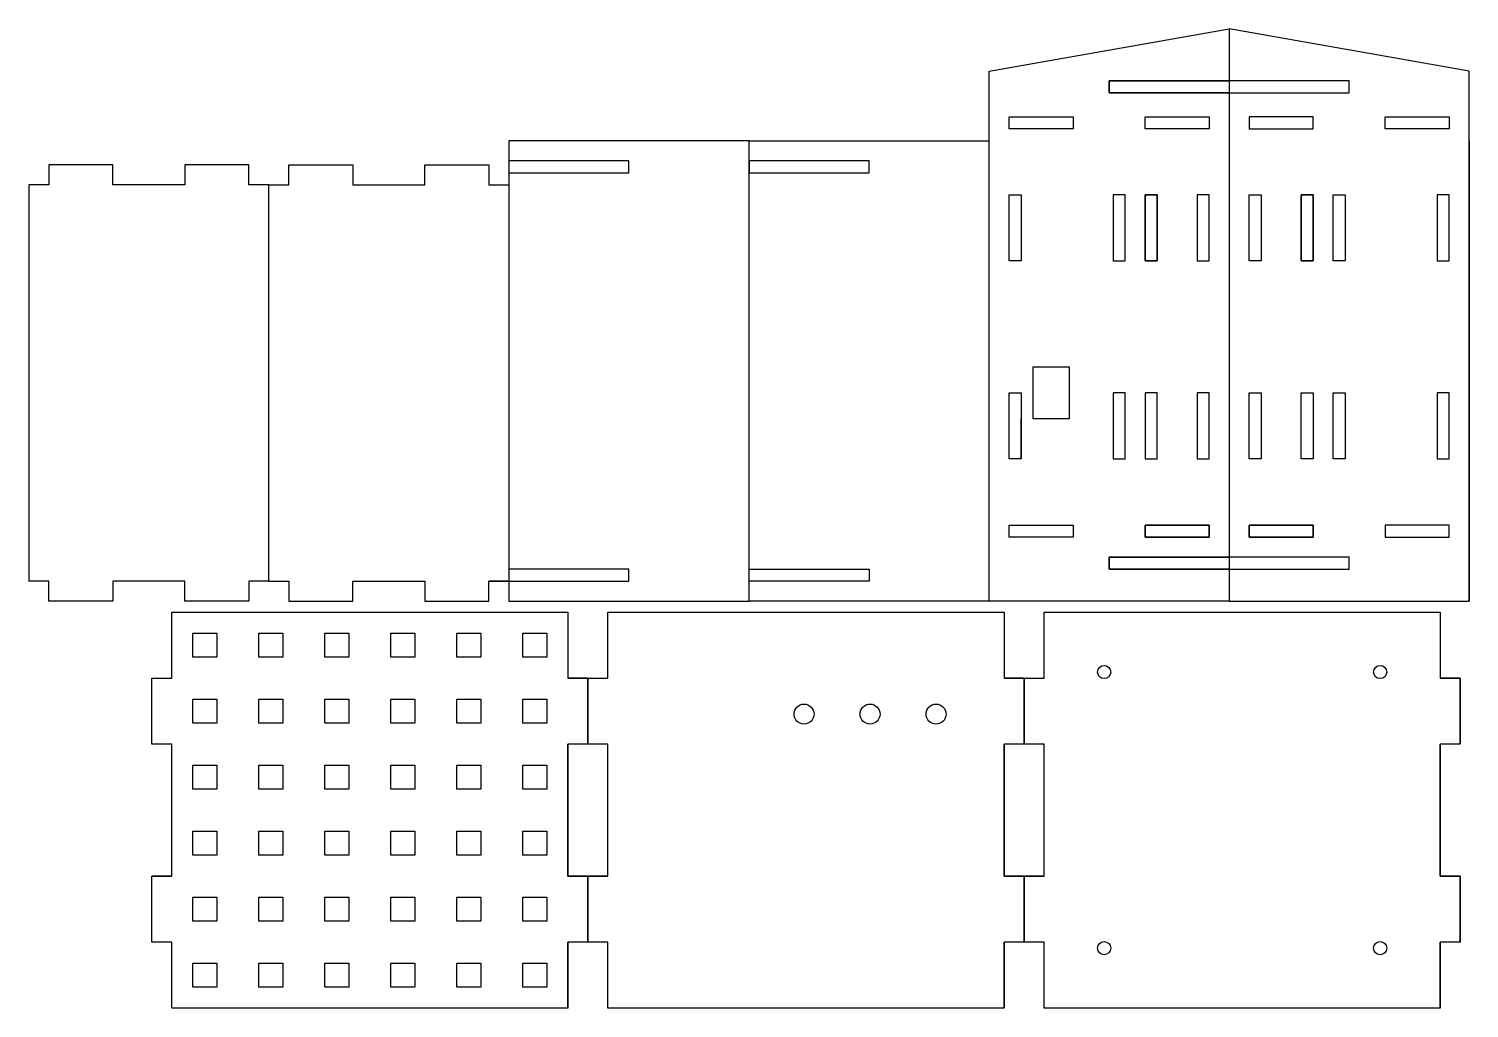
# Model space of a CAD drawing. Header units: millimetres. Extents: x -619 to -259, y -134 to 111.
import ezdxf

# ---------------------------------------------------------------- set-up
doc = ezdxf.new("R2010")
doc.units = ezdxf.units.MM
doc.header["$MEASUREMENT"] = 0

msp = doc.modelspace()

# ---------------------------------------------------------------- linework, layer by layer
for p, q in [((-379, 100.17), (-319, 110.75)), ((-319, 110.75), (-319, 97.75)), ((-259, 100.17), (-319, 110.75)), ((-349, 94.75), (-349, 97.75)), ((-349, 97.75), (-319, 97.75)), ((-319, 97.75), (-319, 94.75)), ((-289, 97.75), (-319, 97.75)), ((-289, 94.75), (-289, 97.75)), ((-259, -32.25), (-259, 100.17)), ((-319, 94.75), (-349, 94.75)), ((-319, 94.75), (-319, -21.25)), ((-319, 94.75), (-289, 94.75)), ((-439, -32.25), (-439, 82.75)), ((-439, 82.75), (-379, 82.75)), ((-259, 82.75), (-259, -32.25)), ((-598, 76.75), (-614, 76.75)), ((-614, 76.75), (-614, 71.75)), ((-598, 71.75), (-598, 76.75)), ((-564, 76.75), (-580, 76.75)), ((-580, 76.75), (-580, 71.75)), ((-564, 71.75), (-564, 76.75)), ((-554, 71.75), (-554, 76.75)), ((-554, 76.75), (-538, 76.75)), ((-538, 76.75), (-538, 71.75)), ((-520, 71.75), (-520, 76.75)), ((-520, 76.75), (-504, 76.75)), ((-504, 76.75), (-504, 71.75)), ((-614, 71.75), (-619, 71.75)), ((-619, 71.75), (-619, -27.25)), ((-580, 71.75), (-598, 71.75)), ((-559, 71.75), (-564, 71.75)), ((-559, -27.25), (-559, 71.75)), ((-559, 71.75), (-554, 71.75)), ((-538, 71.75), (-520, 71.75)), ((-504, 71.75), (-499, 71.75)), ((-349, -24.25), (-349, -21.25)), ((-349, -21.25), (-319, -21.25)), ((-319, -21.25), (-319, -24.25)), ((-289, -21.25), (-319, -21.25)), ((-289, -24.25), (-289, -21.25)), ((-499, -24.25), (-499, -27.25)), ((-469, -24.25), (-499, -24.25)), ((-469, -27.25), (-469, -24.25)), ((-319, -24.25), (-349, -24.25)), ((-319, -24.25), (-319, -32.25)), ((-319, -24.25), (-289, -24.25)), ((-614, -27.25), (-619, -27.25)), ((-614, -32.25), (-614, -27.25)), ((-598, -27.25), (-598, -32.25)), ((-580, -27.25), (-598, -27.25)), ((-580, -32.25), (-580, -27.25)), ((-559, -27.25), (-564, -27.25)), ((-564, -27.25), (-564, -32.25)), ((-559, -27.25), (-554, -27.25)), ((-554, -27.25), (-554, -32.25)), ((-538, -32.25), (-538, -27.25)), ((-538, -27.25), (-520, -27.25)), ((-520, -27.25), (-520, -32.25)), ((-499, -27.25), (-504, -27.25)), ((-504, -27.25), (-499, -27.25)), ((-504, -32.25), (-504, -27.25)), ((-504, -27.25), (-499, -27.25)), ((-499, -27.25), (-469, -27.25)), ((-598, -32.25), (-614, -32.25)), ((-564, -32.25), (-580, -32.25)), ((-554, -32.25), (-538, -32.25)), ((-520, -32.25), (-504, -32.25)), ((-379, -32.25), (-439, -32.25)), ((-319, -32.25), (-379, -32.25)), ((-319, -32.25), (-259, -32.25)), ((-583.25, -35), (-484.25, -35)), ((-583.25, -51.5), (-583.25, -35)), ((-484.25, -35), (-484.25, -51.5)), ((-474.25, -35), (-375.25, -35)), ((-474.25, -51.5), (-474.25, -35)), ((-375.25, -35), (-375.25, -51.5)), ((-365.25, -35), (-266.25, -35)), ((-365.25, -51.5), (-365.25, -35)), ((-266.25, -35), (-266.25, -51.5)), ((-588.25, -51.5), (-583.25, -51.5)), ((-588.25, -68), (-588.25, -51.5)), ((-479.25, -51.5), (-484.25, -51.5)), ((-484.25, -51.5), (-479.25, -51.5)), ((-479.25, -51.5), (-474.25, -51.5)), ((-479.25, -68), (-479.25, -51.5)), ((-479.25, -68), (-479.25, -51.5)), ((-479.25, -51.5), (-479.25, -68)), ((-370.25, -51.5), (-375.25, -51.5)), ((-375.25, -51.5), (-370.25, -51.5)), ((-370.25, -51.5), (-365.25, -51.5)), ((-370.25, -68), (-370.25, -51.5)), ((-370.25, -68), (-370.25, -51.5)), ((-370.25, -51.5), (-370.25, -68)), ((-261.25, -51.5), (-266.25, -51.5)), ((-266.25, -51.5), (-261.25, -51.5)), ((-261.25, -68), (-261.25, -51.5)), ((-261.25, -51.5), (-261.25, -68)), ((-583.25, -68), (-588.25, -68)), ((-583.25, -101), (-583.25, -68)), ((-484.25, -101), (-484.25, -68)), ((-484.25, -68), (-484.25, -101)), ((-479.25, -68), (-484.25, -68)), ((-474.25, -68), (-479.25, -68)), ((-474.25, -101), (-474.25, -68)), ((-375.25, -68), (-375.25, -101)), ((-375.25, -101), (-375.25, -68)), ((-370.25, -68), (-375.25, -68)), ((-365.25, -68), (-370.25, -68)), ((-365.25, -101), (-365.25, -68)), ((-266.25, -101), (-266.25, -68)), ((-266.25, -68), (-266.25, -101)), ((-261.25, -68), (-266.25, -68)), ((-588.25, -101), (-583.25, -101)), ((-588.25, -117.5), (-588.25, -101)), ((-583.25, -101), (-588.25, -101)), ((-479.25, -101), (-484.25, -101)), ((-484.25, -101), (-479.25, -101)), ((-479.25, -117.5), (-479.25, -101)), ((-474.25, -101), (-479.25, -101)), ((-479.25, -101), (-474.25, -101)), ((-479.25, -117.5), (-479.25, -101)), ((-479.25, -101), (-479.25, -117.5)), ((-370.25, -101), (-375.25, -101)), ((-375.25, -101), (-370.25, -101)), ((-370.25, -117.5), (-370.25, -101)), ((-370.25, -101), (-365.25, -101)), ((-365.25, -101), (-370.25, -101)), ((-370.25, -117.5), (-370.25, -101)), ((-370.25, -101), (-370.25, -117.5)), ((-261.25, -101), (-266.25, -101)), ((-266.25, -101), (-261.25, -101)), ((-261.25, -117.5), (-261.25, -101)), ((-261.25, -101), (-261.25, -117.5)), ((-583.25, -117.5), (-588.25, -117.5)), ((-583.25, -134), (-583.25, -117.5)), ((-484.25, -134), (-484.25, -117.5)), ((-479.25, -117.5), (-484.25, -117.5)), ((-484.25, -117.5), (-484.25, -134)), ((-474.25, -117.5), (-479.25, -117.5)), ((-474.25, -134), (-474.25, -117.5)), ((-370.25, -117.5), (-375.25, -117.5)), ((-375.25, -117.5), (-375.25, -134)), ((-375.25, -134), (-375.25, -117.5)), ((-365.25, -117.5), (-370.25, -117.5)), ((-365.25, -134), (-365.25, -117.5)), ((-266.25, -134), (-266.25, -117.5)), ((-266.25, -117.5), (-266.25, -134)), ((-261.25, -117.5), (-266.25, -117.5)), ((-484.25, -134), (-583.25, -134)), ((-375.25, -134), (-474.25, -134)), ((-266.25, -134), (-365.25, -134))]:
    msp.add_line(p, q)
at = {"linetype": 'Continuous'}
for p, q in [((-368, 13.25), (-368, 26.25)), ((-368, 26.25), (-359, 26.25)), ((-359, 26.25), (-359, 13.25)), ((-371, 3.25), (-371, 13.25)), ((-359, 13.25), (-368, 13.25))]:
    msp.add_line(p, q, dxfattribs=at)
for points in [[(-349, 94.75), (-319, 94.75), (-319, -21.25), (-349, -21.25), (-349, -24.25), (-319, -24.25), (-319, -32.25), (-379, -32.25), (-379, 100.17), (-319, 110.75), (-319, 97.75), (-349, 97.75)], [(-358, 85.75), (-374, 85.75), (-374, 88.75), (-358, 88.75)], [(-324, 85.75), (-340, 85.75), (-340, 88.75), (-324, 88.75)], [(-314, 85.75), (-298, 85.75), (-298, 88.75), (-314, 88.75)], [(-280, 88.75), (-264, 88.75), (-264, 85.75), (-280, 85.75)], [(-499, -32.25), (-439, -32.25), (-439, 82.75), (-499, 82.75)], [(-469, 77.75), (-499, 77.75), (-499, 74.75), (-469, 74.75)], [(-409, 77.75), (-439, 77.75), (-439, 74.75), (-409, 74.75)], [(-371, 69.25), (-371, 52.75), (-374, 52.75), (-374, 69.25)], [(-345, 52.75), (-345, 69.25), (-348, 69.25), (-348, 52.75)], [(-348, 52.75), (-345, 52.75), (-345, 69.25), (-348, 69.25)], [(-340, 69.25), (-340, 52.75), (-337, 52.75), (-337, 69.25)], [(-340, 69.25), (-337, 69.25), (-337, 52.75), (-340, 52.75)], [(-327, 69.25), (-327, 52.75), (-324, 52.75), (-324, 69.25)], [(-327, 52.75), (-324, 52.75), (-324, 69.25), (-327, 69.25)], [(-311, 52.75), (-314, 52.75), (-314, 69.25), (-311, 69.25)], [(-311, 52.75), (-314, 52.75), (-314, 69.25), (-311, 69.25)], [(-298, 52.75), (-301, 52.75), (-301, 69.25), (-298, 69.25)], [(-298, 69.25), (-301, 69.25), (-301, 52.75), (-298, 52.75)], [(-290, 69.25), (-290, 52.75), (-293, 52.75), (-293, 69.25)], [(-290, 52.75), (-293, 52.75), (-293, 69.25), (-290, 69.25)], [(-267, 69.25), (-267, 52.75), (-264, 52.75), (-264, 69.25)], [(-371, 3.25), (-374, 3.25), (-374, 19.75), (-371, 19.75)], [(-348, 3.25), (-345, 3.25), (-345, 19.75), (-348, 19.75)], [(-348, 3.25), (-345, 3.25), (-345, 19.75), (-348, 19.75)], [(-340, 19.75), (-340, 3.25), (-337, 3.25), (-337, 19.75)], [(-340, 3.25), (-337, 3.25), (-337, 19.75), (-340, 19.75)], [(-327, 19.75), (-327, 3.25), (-324, 3.25), (-324, 19.75)], [(-327, 3.25), (-324, 3.25), (-324, 19.75), (-327, 19.75)], [(-311, 19.75), (-311, 3.25), (-314, 3.25), (-314, 19.75)], [(-314, 3.25), (-314, 19.75), (-311, 19.75), (-311, 3.25)], [(-301, 3.25), (-301, 19.75), (-298, 19.75), (-298, 3.25)], [(-298, 3.25), (-301, 3.25), (-301, 19.75), (-298, 19.75)], [(-293, 3.25), (-293, 19.75), (-290, 19.75), (-290, 3.25)], [(-293, 3.25), (-293, 19.75), (-290, 19.75), (-290, 3.25)], [(-267, 19.75), (-267, 3.25), (-264, 3.25), (-264, 19.75)], [(-374, -13.25), (-358, -13.25), (-358, -16.25), (-374, -16.25)], [(-324, -16.25), (-324, -13.25), (-340, -13.25), (-340, -16.25)], [(-340, -13.25), (-324, -13.25), (-324, -16.25), (-340, -16.25)], [(-314, -13.25), (-314, -16.25), (-298, -16.25), (-298, -13.25)], [(-314, -13.25), (-298, -13.25), (-298, -16.25), (-314, -16.25)], [(-280, -13.25), (-280, -16.25), (-264, -16.25), (-264, -13.25)], [(-409, -27.25), (-439, -27.25), (-439, -24.25), (-409, -24.25)], [(-578, -40.25), (-572, -40.25), (-572, -46.25), (-578, -46.25)], [(-561.5, -40.25), (-555.5, -40.25), (-555.5, -46.25), (-561.5, -46.25)], [(-545, -40.25), (-539, -40.25), (-539, -46.25), (-545, -46.25)], [(-528.5, -40.25), (-522.5, -40.25), (-522.5, -46.25), (-528.5, -46.25)], [(-512, -40.25), (-506, -40.25), (-506, -46.25), (-512, -46.25)], [(-495.5, -40.25), (-489.5, -40.25), (-489.5, -46.25), (-495.5, -46.25)], [(-578, -56.75), (-572, -56.75), (-572, -62.75), (-578, -62.75)], [(-561.5, -56.75), (-555.5, -56.75), (-555.5, -62.75), (-561.5, -62.75)], [(-545, -56.75), (-539, -56.75), (-539, -62.75), (-545, -62.75)], [(-528.5, -56.75), (-522.5, -56.75), (-522.5, -62.75), (-528.5, -62.75)], [(-512, -56.75), (-506, -56.75), (-506, -62.75), (-512, -62.75)], [(-495.5, -56.75), (-489.5, -56.75), (-489.5, -62.75), (-495.5, -62.75)], [(-578, -73.25), (-572, -73.25), (-572, -79.25), (-578, -79.25)], [(-561.5, -73.25), (-555.5, -73.25), (-555.5, -79.25), (-561.5, -79.25)], [(-545, -73.25), (-539, -73.25), (-539, -79.25), (-545, -79.25)], [(-528.5, -73.25), (-522.5, -73.25), (-522.5, -79.25), (-528.5, -79.25)], [(-512, -73.25), (-506, -73.25), (-506, -79.25), (-512, -79.25)], [(-495.5, -73.25), (-489.5, -73.25), (-489.5, -79.25), (-495.5, -79.25)], [(-578, -89.75), (-572, -89.75), (-572, -95.75), (-578, -95.75)], [(-561.5, -89.75), (-555.5, -89.75), (-555.5, -95.75), (-561.5, -95.75)], [(-545, -89.75), (-539, -89.75), (-539, -95.75), (-545, -95.75)], [(-528.5, -89.75), (-522.5, -89.75), (-522.5, -95.75), (-528.5, -95.75)], [(-512, -89.75), (-506, -89.75), (-506, -95.75), (-512, -95.75)], [(-495.5, -89.75), (-489.5, -89.75), (-489.5, -95.75), (-495.5, -95.75)], [(-578, -106.25), (-572, -106.25), (-572, -112.25), (-578, -112.25)], [(-561.5, -106.25), (-555.5, -106.25), (-555.5, -112.25), (-561.5, -112.25)], [(-545, -106.25), (-539, -106.25), (-539, -112.25), (-545, -112.25)], [(-528.5, -106.25), (-522.5, -106.25), (-522.5, -112.25), (-528.5, -112.25)], [(-512, -106.25), (-506, -106.25), (-506, -112.25), (-512, -112.25)], [(-495.5, -106.25), (-489.5, -106.25), (-489.5, -112.25), (-495.5, -112.25)], [(-572, -128.75), (-578, -128.75), (-578, -122.75), (-572, -122.75)], [(-561.5, -122.75), (-555.5, -122.75), (-555.5, -128.75), (-561.5, -128.75)], [(-545, -122.75), (-539, -122.75), (-539, -128.75), (-545, -128.75)], [(-528.5, -122.75), (-522.5, -122.75), (-522.5, -128.75), (-528.5, -128.75)], [(-512, -122.75), (-506, -122.75), (-506, -128.75), (-512, -128.75)], [(-495.5, -122.75), (-489.5, -122.75), (-489.5, -128.75), (-495.5, -128.75)]]:
    msp.add_lwpolyline(points, close=True)
for centre in [(-350.25, -50), (-281.25, -50), (-350.25, -119), (-281.25, -119)]:
    msp.add_circle(centre, 1.65)
for centre in [(-425.25, -60.5), (-408.75, -60.5), (-392.25, -60.5)]:
    msp.add_circle(centre, 2.5, dxfattribs=at)

doc.saveas('drawing.dxf')
